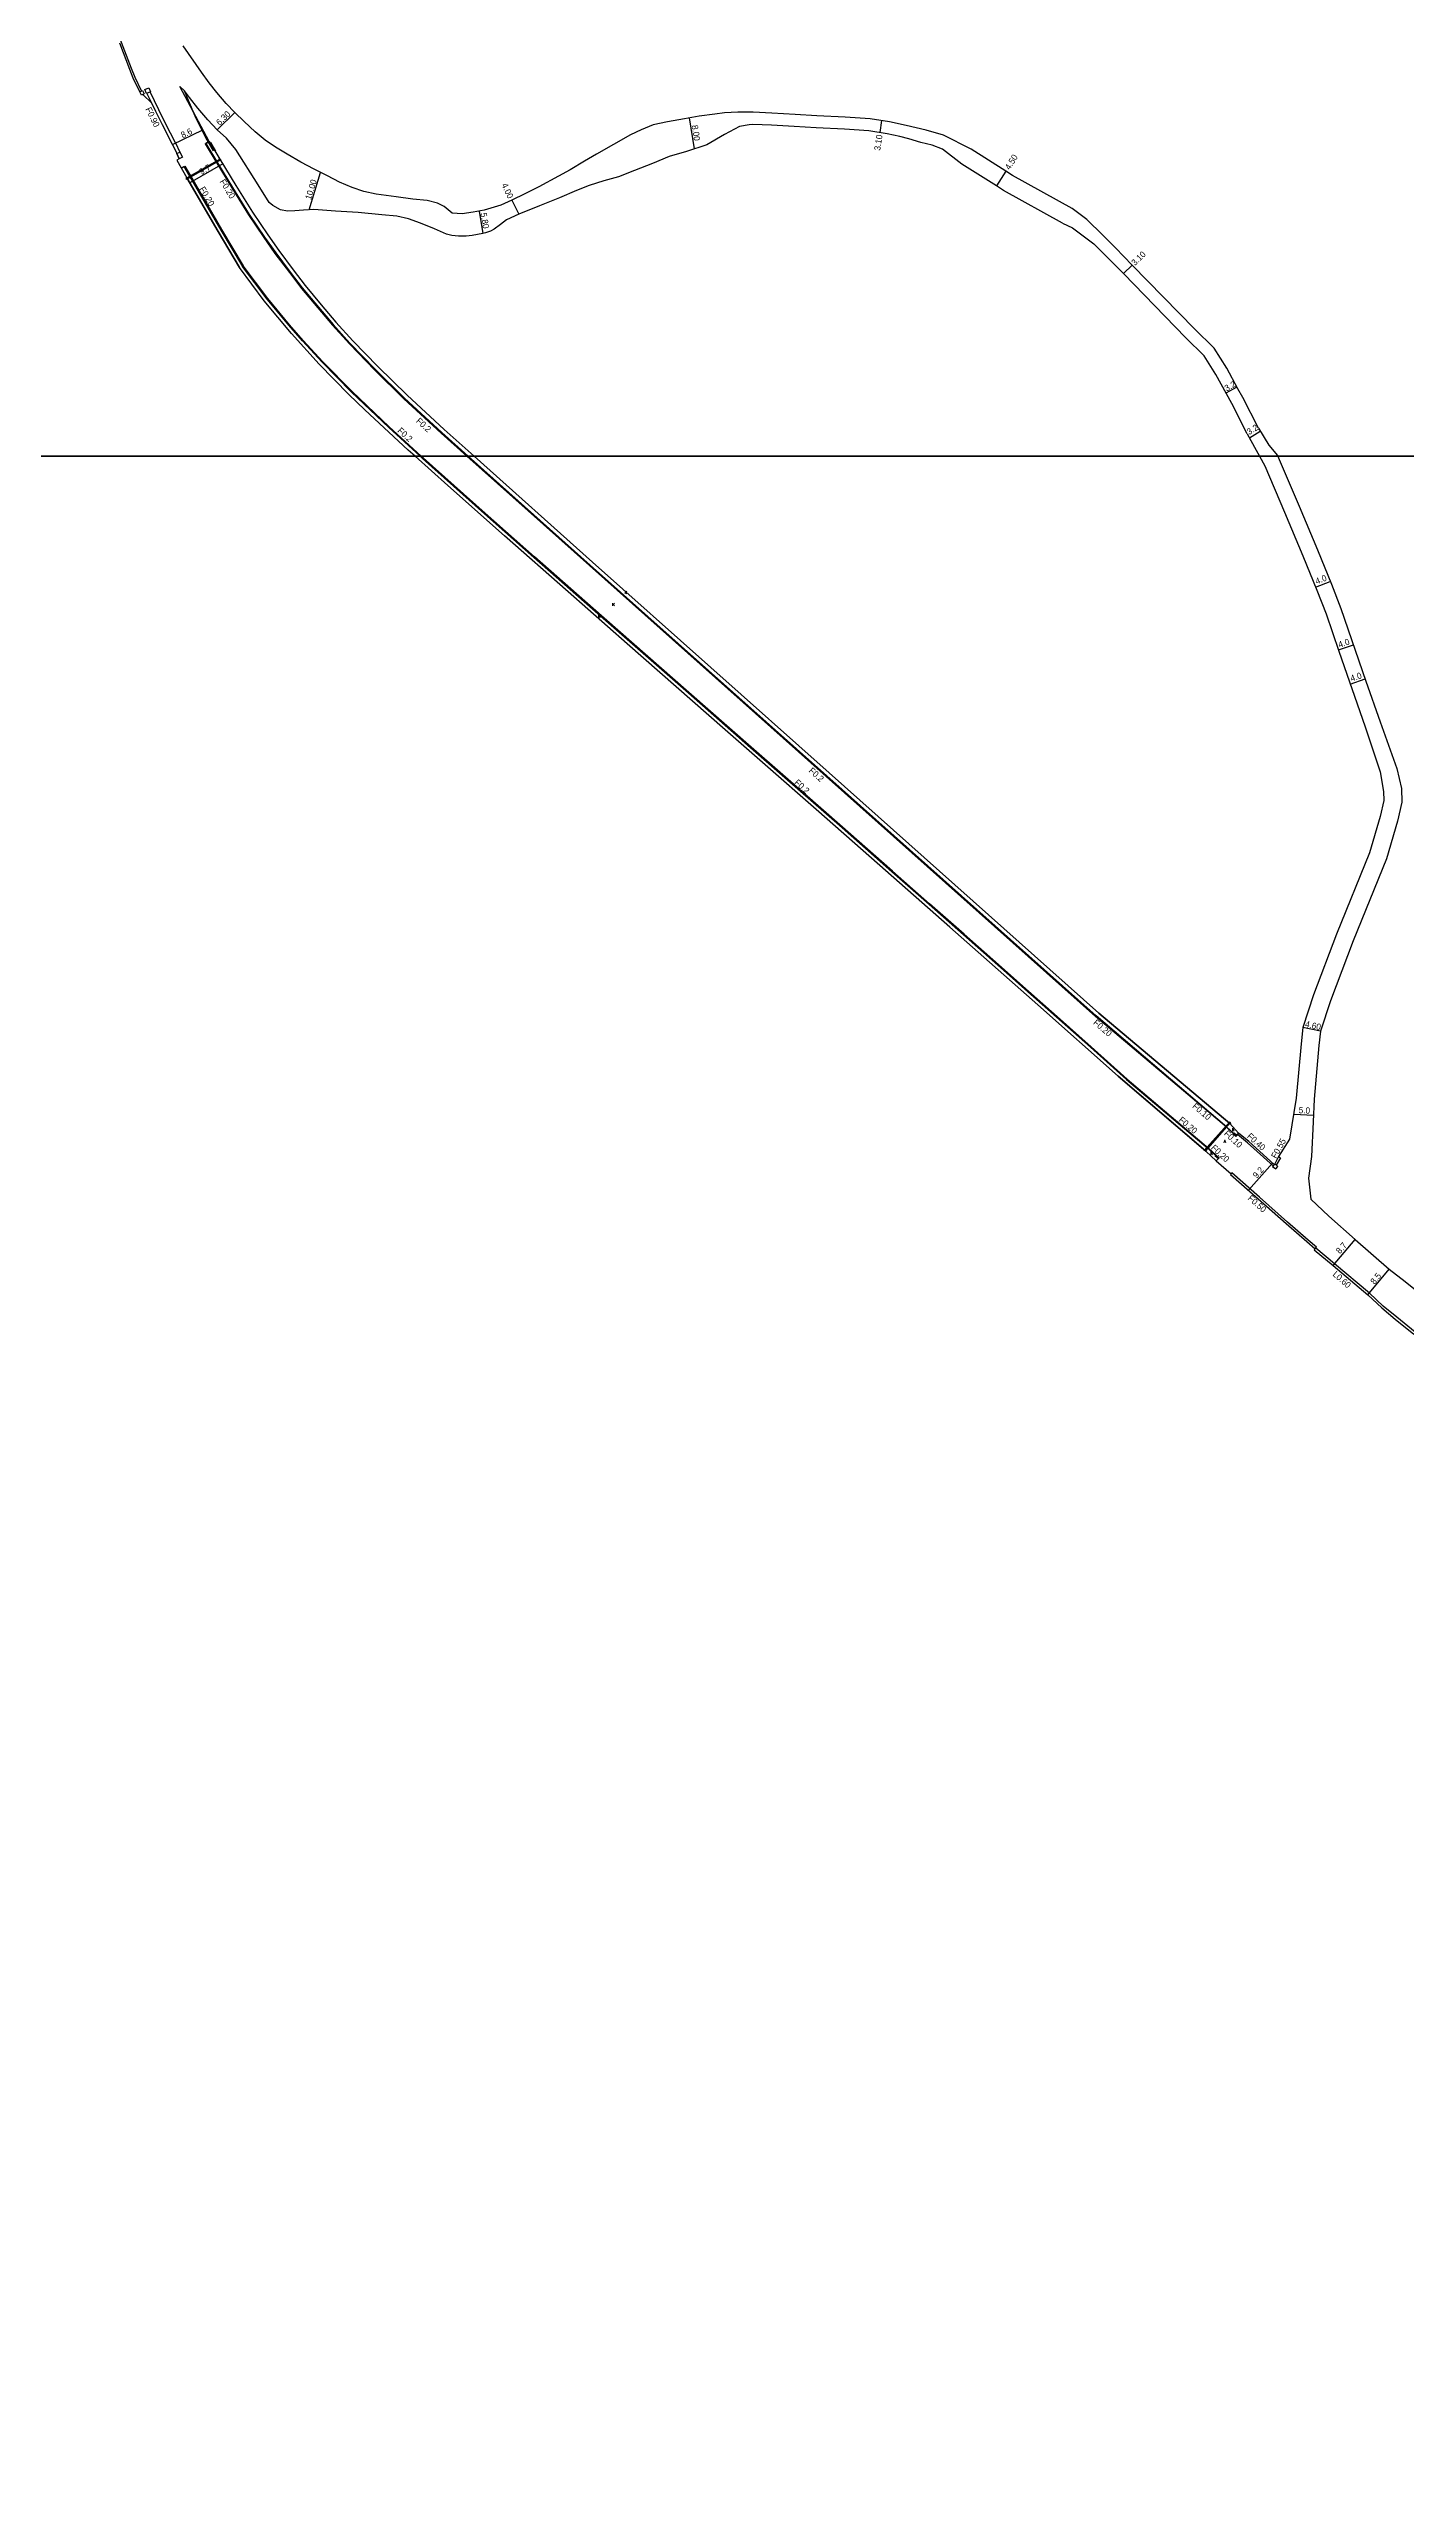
# Model space of a CAD drawing. Header units: metres. Extents: x -16000 to -12000, y -87000 to -84000.
# Drawn here: x -14111 to -13763, y -86319 to -85696 of the extents above; entities that cross this region are included whole.
import ezdxf

# ---------------------------------------------------------------- set-up
doc = ezdxf.new("R2010")
doc.units = ezdxf.units.M
doc.header["$LTSCALE"] = 2.5
for name, color, linetype in [('側溝・桝', 7, 'Continuous'), ('図郭', 7, 'Continuous'), ('幅員', 7, 'Continuous'), ('歩道・分離帯・安全施設', 7, 'Continuous'), ('舗装', 7, 'Continuous'), ('道路', 7, 'Continuous')]:
    doc.layers.add(name, color=color, linetype=linetype)
doc.styles.get("Standard").update_dxf_attribs({"font": ''})
doc.styles.add('YOKO_DECO', font='txt.shx', dxfattribs={"bigfont": 'extfont.shx'})
doc.styles.get('Standard').set_extended_font_data('@MS PGothic')

msp = doc.modelspace()

# ---------------------------------------------------------------- linework, layer by layer
at = {"layer": '側溝・桝'}
for points in [[(-14087.06, -85706.6), (-14088.72, -85703.14), (-14089.64, -85700.88), (-14092.16, -85694.22), (-14094.4, -85687.42), (-14096.82, -85679.84), (-14098.66, -85673.53), (-14100.15, -85667.58), (-14103.49, -85653.83), (-14104.45, -85650.12)], [(-14084.46, -85709.74), (-14085.69, -85707.2)], [(-14078.37, -85719.86), (-14080.92, -85714.89), (-14082.64, -85711.46), (-14084.88, -85706.84)], [(-14078.37, -85719.86), (-14077.26, -85722.22)], [(-14070.81, -85720.13), (-14070.62, -85720.01)], [(-14070.81, -85720.13), (-14068.07, -85724.66), (-14064, -85731.38), (-14059.68, -85738.3), (-14055.75, -85744.09), (-14052.93, -85748.14), (-14049.24, -85753.05), (-14046.11, -85757.11), (-14042, -85762.05), (-14038.24, -85766.49), (-14033.9, -85771.29), (-14027.47, -85777.95), (-14019.93, -85785.31), (-14010.42, -85794.09), (-14003.8, -85800)], [(-14076.21, -85725.93), (-14076.02, -85725.82), (-14074.57, -85728.32), (-14066.58, -85742.06), (-14061.1, -85751.34)], [(-14015.49, -85800), (-14023.68, -85792.54), (-14033.22, -85783.49), (-14040.71, -85775.84), (-14045.7, -85770.39), (-14049.19, -85766.39), (-14054.76, -85759.68), (-14061.1, -85751.34)], [(-13834.85, -85959.31), (-13844.11, -85951.04), (-13852.77, -85943.34), (-13860.13, -85936.82), (-13867.81, -85930.04), (-13876.61, -85922.29), (-13885.43, -85914.49), (-13894.94, -85906.12), (-13907.67, -85894.93), (-13922.98, -85881.52), (-13931.07, -85874.43), (-13947.01, -85860.46), (-13971.49, -85838.98), (-13986.54, -85825.74), (-13999.14, -85814.56), (-14015.02, -85800.43), (-14015.49, -85800)], [(-14003.8, -85800), (-13972.45, -85828), (-13911.89, -85881.93), (-13842.95, -85943.35)], [(-13809.45, -85971.65), (-13842.95, -85943.35)], [(-13834.85, -85959.31), (-13814.05, -85976.95)], [(-13809.45, -85971.65), (-13807.62, -85973.33)], [(-13814.05, -85976.95), (-13812.12, -85978.74)], [(-13797.54, -85981.52), (-13804.05, -85975.6), (-13806.62, -85973.46)], [(-13786.78, -86002.72), (-13786.44, -86002.34), (-13788.57, -86000.48), (-13793.85, -85995.88), (-13801, -85989.52), (-13808.06, -85983.31), (-13808.24, -85983.52)], [(-13795.67, -85979.47), (-13796.71, -85981.37)], [(-13796.12, -85979.15), (-13795.67, -85979.47)], [(-13747.57, -86033.14), (-13747.23, -86032.65), (-13751.66, -86029.57), (-13753.77, -86029.51), (-13761.17, -86024.08), (-13765.91, -86020.25), (-13769.33, -86017.37), (-13772.88, -86014.06), (-13781.82, -86006.54), (-13786.63, -86002.54)]]:
    msp.add_lwpolyline(points, dxfattribs=at)
for points in [[(-14086.79, -85706.47), (-14086.37, -85707.35), (-14087.08, -85707.7), (-14087.5, -85706.82)], [(-14085.23, -85705.76), (-14084.77, -85706.8), (-14085.78, -85707.24), (-14086.24, -85706.21)], [(-14077.42, -85723.96), (-14078.05, -85722.61), (-14077.26, -85722.22), (-14076.63, -85723.54)], [(-13807.48, -85973.18), (-13807.7, -85973.43), (-13807.08, -85973.98), (-13806.85, -85973.72)], [(-13812.32, -85978.95), (-13812.12, -85978.74), (-13811.35, -85979.46), (-13811.54, -85979.67)], [(-13797.12, -85981.03), (-13797.65, -85981.65), (-13796.87, -85982.3), (-13796.35, -85981.68)]]:
    msp.add_lwpolyline(points, close=True, dxfattribs=at)
at = {"layer": '図郭'}
for points in [[(-14400, -85800), (-13600, -85800), (-13600, -85200), (-14400, -85200)], [(-14400, -86400), (-13600, -86400), (-13600, -85800), (-14400, -85800)]]:
    msp.add_lwpolyline(points, close=True, dxfattribs=at)
at = {"layer": '幅員'}
for points in [[(-14079.16, -85720.27), (-14071.39, -85716.5)], [(-14067.72, -85716.51), (-14063.22, -85712.1)], [(-13945.58, -85721.39), (-13946.9, -85713.5)], [(-13897.73, -85714.18), (-13898.19, -85717.25)], [(-14044.21, -85736.97), (-14041.27, -85727.42)], [(-13865.93, -85727.1), (-13868.34, -85730.9)], [(-13992.28, -85734.53), (-13990.56, -85738.15)], [(-14000.71, -85737.31), (-13999.74, -85743.02)], [(-13833.57, -85751.15), (-13835.78, -85753.32)], [(-13809.55, -85783.84), (-13806.76, -85782.3)], [(-13803.6, -85795.28), (-13800.84, -85793.59)], [(-13786.66, -85833.52), (-13782.93, -85832.02)], [(-13780.79, -85849.55), (-13776.98, -85848.24)], [(-13777.77, -85858.28), (-13773.97, -85856.96)], [(-13785.42, -85947.1), (-13789.91, -85946.13)], [(-13792.26, -85968.27), (-13787.22, -85968.51)], [(-13803.85, -85987.7), (-13797.64, -85980.87)], [(-13782.2, -86006.99), (-13776.53, -86000.39)], [(-13773.25, -86014.52), (-13767.86, -86007.95)]]:
    msp.add_lwpolyline(points, dxfattribs=at)
at = {"layer": '幅員', "flags": 128}
msp.add_lwpolyline([(-14066.31, -85725.25), (-14074.7, -85730.13)], dxfattribs=at)
at = {"layer": '歩道・分離帯・安全施設'}
for points in [[(-14068.66, -85722.03), (-14070.63, -85718.59), (-14073.13, -85713.61), (-14075.08, -85709.04), (-14076.11, -85706.6)], [(-14069.78, -85719.5), (-14070.62, -85720.01), (-14067.39, -85725.37), (-14063.81, -85731.27), (-14059.5, -85738.18), (-14055.57, -85743.97), (-14052.75, -85748.01), (-14049.07, -85752.92), (-14045.94, -85756.98), (-14041.83, -85761.91), (-14038.08, -85766.35), (-14033.74, -85771.14), (-14027.32, -85777.79), (-14019.78, -85785.15), (-14010.27, -85793.93), (-14003.47, -85800)], [(-14070.62, -85720.01), (-14069.78, -85719.5)], [(-14070.62, -85720.01), (-14067.39, -85725.37), (-14063.81, -85731.27), (-14059.5, -85738.18), (-14055.57, -85743.97), (-14052.75, -85748.01), (-14049.07, -85752.92), (-14045.94, -85756.98), (-14041.83, -85761.91), (-14038.08, -85766.35), (-14033.74, -85771.14), (-14027.32, -85777.79), (-14019.78, -85785.15), (-14010.27, -85793.93), (-14003.47, -85800)], [(-14068.04, -85721.98), (-14069.3, -85719.8)], [(-14076.9, -85726.34), (-14076.21, -85725.93), (-14074.76, -85728.43), (-14066.77, -85742.17), (-14061.28, -85751.47)], [(-14076.9, -85726.34), (-14076.21, -85725.93), (-14074.76, -85728.43), (-14066.77, -85742.17), (-14061.28, -85751.47)], [(-14015.82, -85800), (-14023.82, -85792.7), (-14033.38, -85783.64), (-14040.87, -85775.99), (-14045.86, -85770.54), (-14049.35, -85766.53), (-14054.93, -85759.81), (-14061.28, -85751.47)], [(-14015.82, -85800), (-14023.82, -85792.7), (-14033.38, -85783.64), (-14040.87, -85775.99), (-14045.86, -85770.54), (-14049.35, -85766.53), (-14054.93, -85759.81), (-14061.28, -85751.47)], [(-13835, -85959.47), (-13844.26, -85951.2), (-13852.92, -85943.5), (-13860.28, -85936.98), (-13867.95, -85930.2), (-13876.75, -85922.45), (-13885.57, -85914.66), (-13895.09, -85906.29), (-13907.82, -85895.09), (-13923.13, -85881.68), (-13931.22, -85874.59), (-13947.15, -85860.63), (-13971.64, -85839.14), (-13986.68, -85825.91), (-13999.29, -85814.72), (-14015.17, -85800.59), (-14015.82, -85800)], [(-13835, -85959.47), (-13844.26, -85951.2), (-13852.92, -85943.5), (-13860.28, -85936.98), (-13867.95, -85930.2), (-13876.75, -85922.45), (-13885.57, -85914.66), (-13895.09, -85906.29), (-13907.82, -85895.09), (-13923.13, -85881.68), (-13931.22, -85874.59), (-13947.15, -85860.63), (-13971.64, -85839.14), (-13986.68, -85825.91), (-13999.29, -85814.72), (-14015.17, -85800.59), (-14015.82, -85800)], [(-14003.47, -85800), (-13972.31, -85827.84), (-13911.74, -85881.77), (-13842.81, -85943.18)], [(-14003.47, -85800), (-13972.31, -85827.84), (-13911.74, -85881.77), (-13842.81, -85943.18)], [(-13809.39, -85971.58), (-13842.81, -85943.18)], [(-13835, -85959.47), (-13814.18, -85977.1)], [(-13835, -85959.47), (-13814.18, -85977.1)], [(-13809.39, -85971.58), (-13807.56, -85973.26), (-13807.48, -85973.18), (-13806.85, -85973.72), (-13806.62, -85973.46)], [(-13809.39, -85971.58), (-13807.56, -85973.26), (-13807.48, -85973.18), (-13806.85, -85973.72), (-13806.35, -85973.15)], [(-13814.18, -85977.1), (-13812.26, -85978.89), (-13812.32, -85978.95), (-13811.54, -85979.67), (-13812.07, -85980.23)], [(-13814.18, -85977.1), (-13812.26, -85978.89), (-13812.32, -85978.95), (-13811.54, -85979.67), (-13812.07, -85980.23)]]:
    msp.add_lwpolyline(points, dxfattribs=at)
at = {"layer": '舗装'}
for points in [[(-14075.45, -85728.84), (-14067.04, -85724.03)], [(-13814.86, -85977.67), (-13809.43, -85971.52)]]:
    msp.add_lwpolyline(points, dxfattribs=at)
at = {"layer": '道路'}
for points in [[(-14079.16, -85720.27), (-14081.72, -85715.3), (-14083.44, -85711.85), (-14084.46, -85709.74), (-14086.75, -85707.54), (-14087.08, -85707.7), (-14087.5, -85706.82), (-14089.19, -85703.35), (-14090.11, -85701.07), (-14092.65, -85694.39)], [(-13891.41, -85715.43), (-13895.67, -85714.49), (-13900.67, -85713.75), (-13907.04, -85713.32), (-13914.28, -85712.95), (-13919.85, -85712.58), (-13925.76, -85712.26), (-13930.59, -85712.05), (-13934.52, -85712.03), (-13937.89, -85712.16), (-13940.39, -85712.5), (-13944.38, -85713.08), (-13948.15, -85713.71), (-13952.45, -85714.5), (-13956.14, -85715.26), (-13959.2, -85716.5), (-13961.92, -85717.78), (-13970.62, -85722.78), (-13973.75, -85724.55), (-13977.42, -85726.74), (-13980.41, -85728.36), (-13985.43, -85731.12), (-13988.99, -85732.92), (-13992.28, -85734.53), (-13995.11, -85735.82), (-13999.37, -85737.08), (-14002.19, -85737.56), (-14005.04, -85738.05), (-14007.55, -85737.82), (-14009.65, -85736.17), (-14011.36, -85735.29), (-14013.98, -85734.65), (-14017.67, -85734.3), (-14021.92, -85733.64), (-14027.04, -85733), (-14030.23, -85732.35), (-14033.22, -85731.32), (-14036.43, -85729.95), (-14039.53, -85728.3), (-14042.89, -85726.59), (-14046.29, -85724.79), (-14049.78, -85722.8), (-14052.78, -85720.97), (-14055.42, -85719.18), (-14057.97, -85717.06), (-14060.83, -85714.44), (-14063.22, -85712.1), (-14065.39, -85709.8), (-14067.8, -85707), (-14069.81, -85704.52), (-14071.74, -85701.75), (-14076.46, -85695.07)], [(-13877.16, -85725.31), (-13882.16, -85721.47), (-13884.74, -85720.48), (-13887.63, -85719.74), (-13890.73, -85718.86), (-13893.08, -85718.22), (-13896.31, -85717.53), (-13901, -85716.83), (-13907.23, -85716.41), (-13914.46, -85716.04), (-13920.04, -85715.67), (-13925.91, -85715.36), (-13930.67, -85715.15), (-13931.56, -85715.26), (-13934.06, -85715.7), (-13937.89, -85717.74), (-13942.43, -85720.37), (-13947.59, -85722.04), (-13952.04, -85723.4), (-13956.32, -85725.12), (-13960.93, -85726.95), (-13965.06, -85728.56), (-13968.77, -85729.59), (-13972.51, -85730.74), (-13975.74, -85732.06), (-13980.13, -85733.95), (-13985.2, -85735.96), (-13990.56, -85738.15), (-13993.7, -85739.58), (-13995.24, -85740.72), (-13996.83, -85741.94), (-13997.8, -85742.44), (-13999.02, -85742.9), (-13999.74, -85743.02), (-14002.47, -85743.58), (-14004.02, -85743.75), (-14005.93, -85743.73), (-14007.68, -85743.56), (-14009.04, -85743.25), (-14012.08, -85741.87), (-14015.66, -85740.41), (-14018.75, -85739.34), (-14021.73, -85738.66), (-14025.61, -85738.28), (-14031.67, -85737.68), (-14037.48, -85737.33), (-14040.79, -85737.11), (-14043.02, -85736.89), (-14045.63, -85737.07), (-14047.82, -85737.28), (-14049.74, -85737.33), (-14051.54, -85736.99), (-14053.5, -85735.91), (-14054.38, -85735.12), (-14057.2, -85730.58), (-14062.94, -85721.57), (-14065.35, -85718.7), (-14067.72, -85716.51), (-14070.07, -85714.02), (-14072.64, -85711.04), (-14074.84, -85708.31), (-14076.06, -85706.58), (-14077.3, -85705.45)], [(-14069.78, -85719.5), (-14077.3, -85705.45)], [(-13874.75, -85721.51), (-13881.87, -85717.87), (-13886.34, -85716.64), (-13891.41, -85715.43)], [(-14079.16, -85720.27), (-14078.05, -85722.61), (-14077.42, -85723.96), (-14078.06, -85724.33), (-14075.45, -85728.84), (-14067.46, -85742.57), (-14062.01, -85751.79)], [(-14069.78, -85719.5), (-14067.04, -85724.03), (-14062.97, -85730.75), (-14058.67, -85737.64), (-14054.75, -85743.41), (-14051.95, -85747.43), (-14048.28, -85752.32), (-14045.17, -85756.36), (-14041.08, -85761.28), (-14037.34, -85765.7), (-14033.02, -85770.47), (-14026.62, -85777.1), (-14019.1, -85784.44), (-14009.61, -85793.2), (-14001.99, -85800)], [(-13837.87, -85746.75), (-13841.11, -85743.45), (-13845.17, -85739.49), (-13848.95, -85736.62), (-13864.22, -85728.18), (-13865.93, -85727.1), (-13874.75, -85721.51)], [(-14017.06, -85800), (-14018.82, -85798.43), (-14029.91, -85788.16), (-14034, -85784.24), (-14041.64, -85776.45), (-14048.71, -85768.66), (-14055.66, -85760.28), (-14062.01, -85751.79), (-14067.46, -85742.57), (-14075.45, -85728.84), (-14067.04, -85724.03), (-14062.97, -85730.75), (-14058.67, -85737.64), (-14054.75, -85743.41), (-14051.95, -85747.43), (-14048.28, -85752.32), (-14045.17, -85756.36), (-14041.08, -85761.28), (-14037.34, -85765.7), (-14033.02, -85770.47), (-14026.62, -85777.1), (-14019.1, -85784.44), (-14009.61, -85793.2), (-14001.99, -85800)], [(-13851.42, -85740.4), (-13866.51, -85732.05), (-13868.34, -85730.9), (-13877.16, -85725.31)], [(-13842.34, -85746.75), (-13843.36, -85745.71)], [(-13804.14, -85794.29), (-13808.08, -85786.51), (-13812.14, -85779.15), (-13815.16, -85774.35), (-13819.87, -85769.7), (-13835.78, -85753.32), (-13842.34, -85746.75)], [(-13801.29, -85792.85), (-13805.26, -85785.02), (-13806.51, -85782.75), (-13809.39, -85777.53), (-13812.65, -85772.34), (-13817.61, -85767.45), (-13833.57, -85751.15), (-13837.87, -85746.75)], [(-14017.06, -85800), (-14018.82, -85798.43), (-14029.91, -85788.16), (-14034, -85784.24), (-14041.64, -85776.45), (-14048.71, -85768.66), (-14055.66, -85760.28), (-14062.01, -85751.79)], [(-13804.14, -85794.29), (-13801.84, -85798.47), (-13801, -85800)], [(-13801.29, -85792.85), (-13798.65, -85797.18), (-13796.44, -85799.82), (-13796.35, -85800)], [(-13814.86, -85977.67), (-13837.19, -85958.57), (-13857.73, -85940.33), (-13880.28, -85920.45), (-13900.25, -85902.85), (-13914.42, -85890.39), (-13927.5, -85878.93), (-13937.72, -85869.96), (-13962.77, -85848.04), (-13977.92, -85834.73), (-13994.22, -85820.35), (-14008.68, -85807.49), (-14017.06, -85800)], [(-13837.19, -85958.57), (-13857.73, -85940.33), (-13880.28, -85920.45), (-13900.25, -85902.85), (-13914.42, -85890.39), (-13927.5, -85878.93), (-13937.72, -85869.96), (-13962.77, -85848.04), (-13977.92, -85834.73), (-13994.22, -85820.35), (-14008.68, -85807.49), (-14017.06, -85800)], [(-14001.99, -85800), (-13971.65, -85827.11), (-13911.09, -85881.03), (-13842.15, -85942.45), (-13808.59, -85970.66), (-13809.43, -85971.52), (-13814.86, -85977.67)], [(-14001.99, -85800), (-13971.65, -85827.11), (-13911.09, -85881.03), (-13842.15, -85942.45)], [(-13801, -85800), (-13799.64, -85802.49), (-13794.59, -85814.33), (-13789.9, -85825.46), (-13786.37, -85834.26), (-13783.98, -85840.33), (-13780.69, -85849.84), (-13773.96, -85869.27), (-13770.12, -85880.76), (-13769.26, -85885.74)], [(-13796.35, -85800), (-13795.96, -85800.85), (-13790.89, -85812.76), (-13786.17, -85823.93), (-13782.62, -85832.77), (-13780.2, -85838.93), (-13773.76, -85857.55), (-13770.17, -85867.93), (-13765.85, -85879.87), (-13764.7, -85884.97), (-13764.55, -85888.5), (-13765.67, -85893.35), (-13768.49, -85902.95), (-13777.04, -85923.93), (-13782.83, -85939.29), (-13785.42, -85947.1), (-13785.8, -85950.74), (-13787.02, -85964.5), (-13787.3, -85970.27), (-13787.73, -85979.1), (-13788.45, -85984.66)], [(-13769.26, -85885.74), (-13769.16, -85888.07), (-13770.1, -85892.19), (-13772.83, -85901.44), (-13781.31, -85922.26), (-13787.15, -85937.76), (-13789.91, -85946.13), (-13790.36, -85950.29), (-13791.59, -85964.18), (-13793.31, -85974.67), (-13796.12, -85979.15), (-13796.12, -85979.15)], [(-13808.59, -85970.66), (-13842.15, -85942.45)], [(-13796.12, -85979.15), (-13797.12, -85981.03), (-13797.27, -85981.2), (-13803.78, -85975.29), (-13806.35, -85973.15), (-13808.59, -85970.66)], [(-13814.75, -85977.76), (-13812.07, -85980.23), (-13808.24, -85983.52), (-13808.39, -85983.7), (-13801.34, -85989.91), (-13794.19, -85996.27), (-13788.91, -86000.87), (-13786.78, -86002.72), (-13787.02, -86002.99), (-13782.2, -86006.99), (-13773.25, -86014.52), (-13769.72, -86017.83), (-13766.28, -86020.71), (-13761.54, -86024.55)], [(-13788.45, -85984.66), (-13787.91, -85990), (-13783.27, -85994.35), (-13776.53, -86000.39), (-13767.86, -86007.95), (-13763.75, -86011.06), (-13759.79, -86014.29), (-13756.5, -86016.83), (-13751.87, -86020.17), (-13743.21, -86026.21), (-13734.66, -86030.07), (-13731.15, -86031.45), (-13730.09, -86031.83), (-13727.71, -86032.65), (-13725.47, -86033.39), (-13723.77, -86033.86), (-13720.74, -86034.43), (-13711, -86036.44), (-13699.17, -86039.02), (-13697.91, -86039.3)]]:
    msp.add_lwpolyline(points, dxfattribs=at)
for points in [[(-14075.6, -85729.21), (-14075.58, -85728.61), (-14075.45, -85728.84), (-14067.04, -85724.03), (-14067.17, -85723.82), (-14066.8, -85724.18)], [(-13808.59, -85970.66), (-13809.43, -85971.52), (-13814.86, -85977.67), (-13814.75, -85977.76), (-13815.16, -85977.63), (-13808.64, -85970.24), (-13808.46, -85970.79)]]:
    msp.add_lwpolyline(points, close=True, dxfattribs=at)
at = {"layer": '道路', "flags": 128}
msp.add_lwpolyline([(-13851.42, -85740.4), (-13848.86, -85741.6), (-13843.36, -85745.71)], dxfattribs=at)
at = {"layer": '道路', "lineweight": 30}
msp.add_lwpolyline([(-13837.19, -85958.57), (-13814.75, -85977.76)], dxfattribs=at)

# ---------------------------------------------------------------- texts
at = {"layer": '側溝・桝'}
for s, rotation, p in [('F0.90', 296, (-14086.13, -85711.22)), ('F0.20', 301.24302, (-14067.14, -85729.76)), ('F0.20', 300.17473, (-14072.35, -85731.64)), ('F0.2', 317.43797, (-14016.96, -85791.19)), ('F0.2', 317.43797, (-14021.72, -85793.68)), ('F0.2', 318, (-13920.17, -85883.69)), ('F0.2', 318, (-13916.48, -85880.65)), ('F0.20', 319.64731, (-13843.71, -85945.13)), ('F0.10', 319.64731, (-13818.33, -85966.49)), ('F0.20', 319.73547, (-13821.85, -85970.01)), ('F0.10', 317.42253, (-13810.23, -85973.45)), ('F0.20', 317.09372, (-13813.54, -85977.08)), ('F0.40', 318, (-13804.34, -85974.15)), ('F0.55', 61, (-13796.74, -85979.78)), ('F0.50', 318, (-13804.14, -85990)), ('L0.60', 319, (-13782.43, -86009.48))]:
    msp.add_text(s, height=1.6, rotation=rotation, dxfattribs=at).set_placement(p)
at = {"layer": '幅員'}
for s, rotation, p in [('8.6', 25.8353, (-14076.53, -85718.72)), ('6.30', 44.45205, (-14067.07, -85715.53)), ('8.00', 279.55348, (-13946.33, -85715.44)), ('3.10', 81.52528, (-13898.06, -85721.92)), ('4.50', 57.65195, (-13864.94, -85726.92)), ('9.7', 30.17473, (-14071.72, -85728.11)), ('10.00', 72.8745, (-14043.72, -85734.54)), ('4.00', 295.35323, (-13995.01, -85730.62)), ('5.80', 279.69591, (-14000.36, -85737.89)), ('3.10', 44.39546, (-13832.86, -85751.4)), ('3.2', 29, (-13809.42, -85783.49)), ('3.2', 31, (-13803.65, -85794.63)), ('4.0', 22, (-13786.33, -85832.84)), ('4.0', 19, (-13780.55, -85849.05)), ('4.0', 19, (-13777.44, -85857.7)), ('4.60', 347.78541, (-13789.47, -85945.97)), ('5.0', 357, (-13791.01, -85968.03)), ('9.2', 48, (-13801.71, -85984.84)), ('8.7', 49, (-13780.41, -86004.15)), ('8.5', 51, (-13771.56, -86011.97))]:
    msp.add_text(s, height=1.6, rotation=rotation, dxfattribs=at).set_placement(p)
at = {"layer": '舗装', "style": 'YOKO_DECO'}
for s, p in [('K', (-13963.45, -85835.25, 384.42)), ('K ', (-13970.28, -85841.33, 384.17)), ('K', (-13966.65, -85838.32, 384.4)), ('K', (-13808.06, -85972.64, 375.03)), ('K', (-13813.59, -85978.69, 375.31)), ('A', (-13810.2, -85975.64, 374.7))]:
    msp.add_text(s, height=0.75, dxfattribs=at).set_placement(p)

doc.saveas('drawing.dxf')
